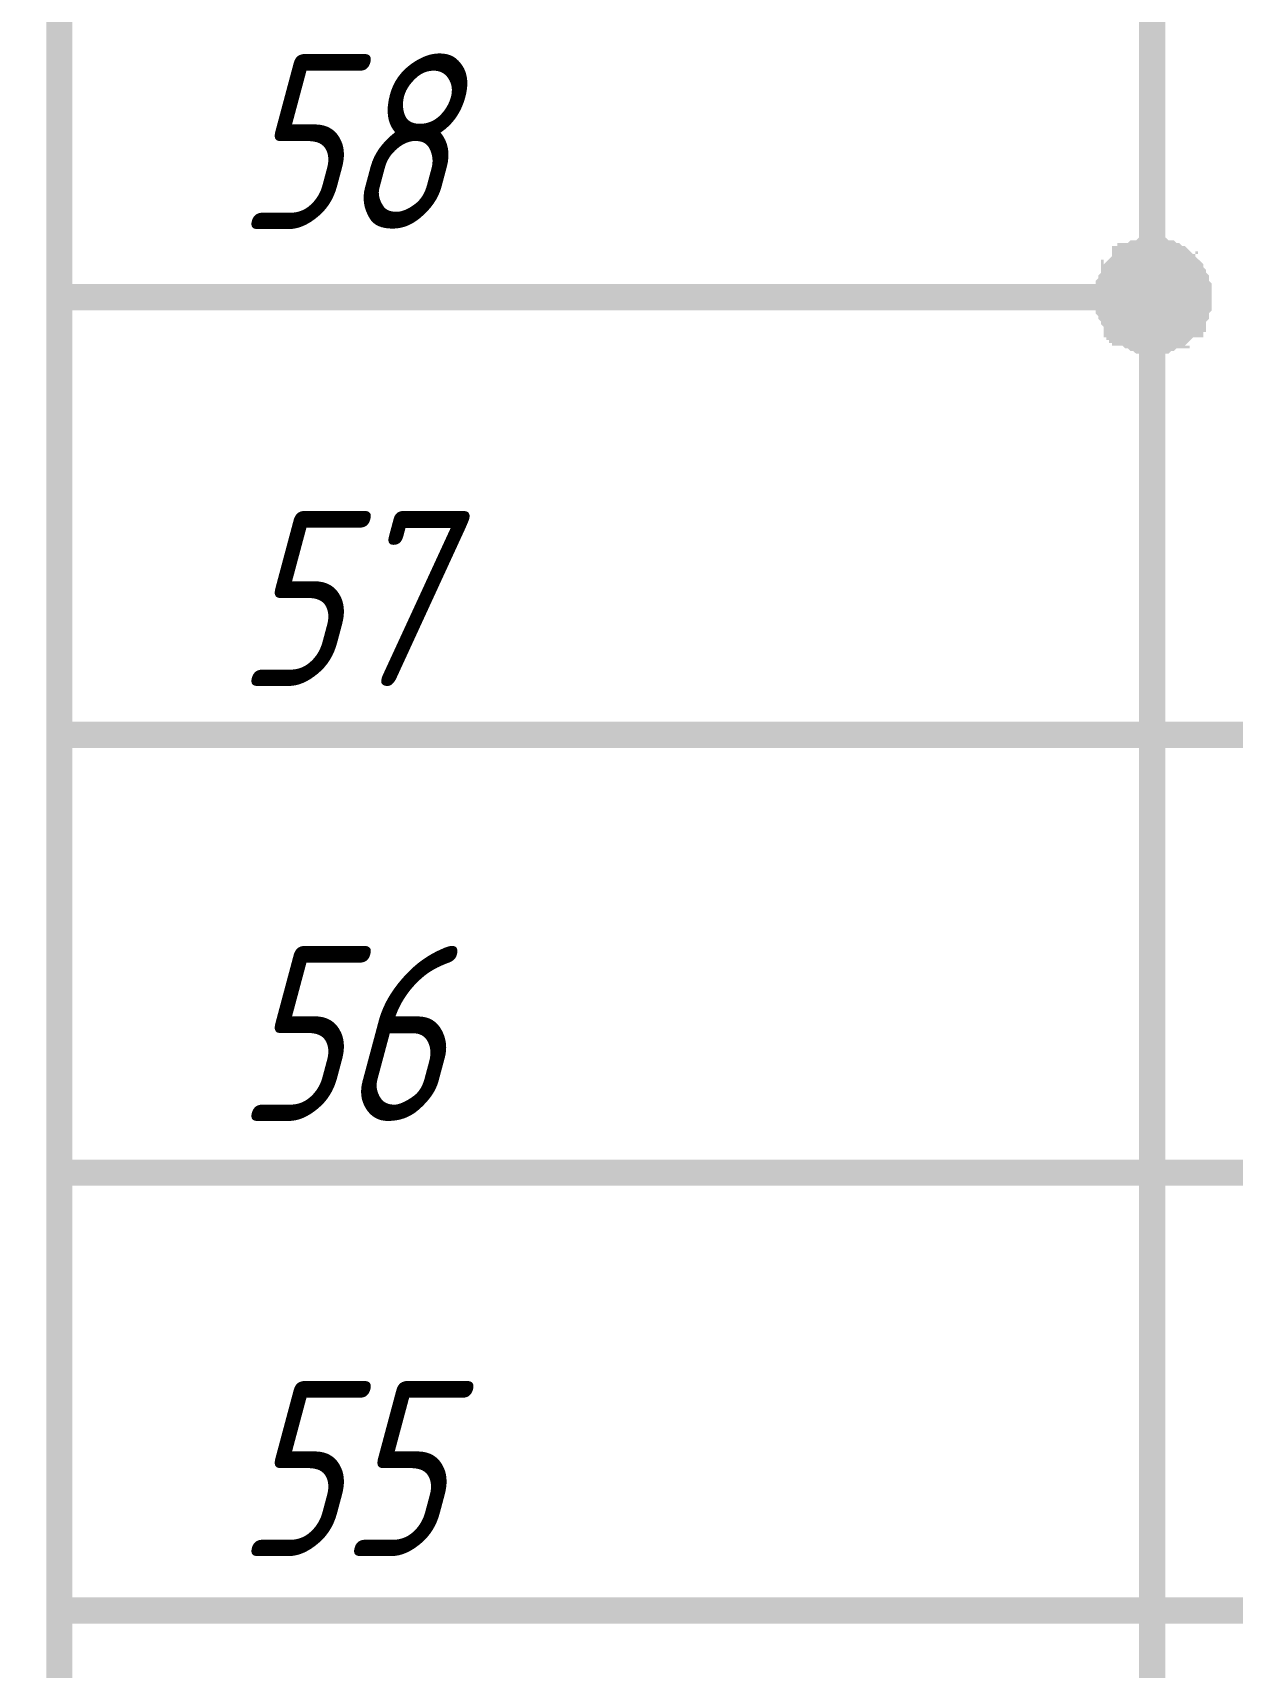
# Paper-space layout 'Layout1' of a CAD drawing. Extents: x -1 to 840, y -1 to 593.
# Drawn here: x 642.91 to 656.61, y 425.33 to 444 of the extents above; entities that cross this region are included whole.
import ezdxf

# ---------------------------------------------------------------- set-up
doc = ezdxf.new("R2010")
doc.units = 0
doc.header["$MEASUREMENT"] = 0
doc.layers.add('Sheet', color=255, linetype='CONTINUOUS')
doc.styles.add('GOST type A0', font='', dxfattribs={"oblique": 15, "height": 3.5})
doc.styles.get('GOST type A0').set_extended_font_data('GOST type A')

psp = doc.layouts.get("Layout1")

# ---------------------------------------------------------------- linework, layer by layer
at = {"layer": 'Sheet', "color": 7, "const_width": 0.3}
psp.add_lwpolyline([(585.728, 496.002), (643.213, 496.002), (643.213, 321.002), (585.728, 321.002), (585.728, 496.002)], close=True, dxfattribs=at)
at = {"layer": 'Sheet', "color": 7}
for points, const_width in [([(645.698, 445.985), (655.698, 445.985), (655.698, 440.983)], 0.3), ([(655.201, 440.983), (655.201, 441.014), (655.201, 441.045), (655.201, 441.045), (655.201, 441.076), (655.201, 441.107), (655.232, 441.138), (655.232, 441.169), (655.232, 441.169), (655.263, 441.2), (655.263, 441.231), (655.263, 441.262), (655.294, 441.262), (655.294, 441.294), (655.325, 441.325), (655.325, 441.325), (655.356, 441.356), (655.356, 441.356), (655.387, 441.387), (655.387, 441.418), (655.418, 441.418), (655.449, 441.418), (655.449, 441.449), (655.48, 441.449), (655.511, 441.48), (655.511, 441.48), (655.542, 441.48), (655.574, 441.48), (655.605, 441.511), (655.636, 441.511), (655.636, 441.511), (655.667, 441.511), (655.698, 441.511)], 0.3), ([(655.201, 440.983), (655.201, 441.014), (655.201, 441.045), (655.201, 441.045), (655.201, 441.076), (655.201, 441.107), (655.232, 441.138), (655.232, 441.169), (655.232, 441.169), (655.263, 441.2), (655.263, 441.231), (655.263, 441.262), (655.294, 441.262), (655.294, 441.294), (655.325, 441.325), (655.325, 441.325), (655.356, 441.356), (655.356, 441.356), (655.387, 441.387), (655.387, 441.418), (655.418, 441.418), (655.449, 441.418), (655.449, 441.449), (655.48, 441.449), (655.511, 441.48), (655.511, 441.48), (655.542, 441.48), (655.574, 441.48), (655.605, 441.511), (655.636, 441.511), (655.636, 441.511), (655.667, 441.511), (655.698, 441.511)], 0.3), ([(655.201, 440.983), (655.201, 441.014), (655.201, 441.045), (655.201, 441.045), (655.201, 441.076), (655.201, 441.107), (655.232, 441.138), (655.232, 441.169), (655.232, 441.169), (655.263, 441.2), (655.263, 441.231), (655.263, 441.262), (655.294, 441.262), (655.294, 441.294), (655.325, 441.325), (655.325, 441.325), (655.356, 441.356), (655.356, 441.356), (655.387, 441.387), (655.387, 441.418), (655.418, 441.418), (655.449, 441.418), (655.449, 441.449), (655.48, 441.449), (655.511, 441.48), (655.511, 441.48), (655.542, 441.48), (655.574, 441.48), (655.605, 441.511), (655.636, 441.511), (655.636, 441.511), (655.667, 441.511), (655.698, 441.511)], 0.3), ([(655.201, 440.983), (655.201, 441.014), (655.201, 441.045), (655.201, 441.045), (655.201, 441.076), (655.201, 441.107), (655.232, 441.138), (655.232, 441.169), (655.232, 441.169), (655.263, 441.2), (655.263, 441.231), (655.263, 441.262), (655.294, 441.262), (655.294, 441.294), (655.325, 441.325), (655.325, 441.325), (655.356, 441.356), (655.356, 441.356), (655.387, 441.387), (655.387, 441.418), (655.418, 441.418), (655.449, 441.418), (655.449, 441.449), (655.48, 441.449), (655.511, 441.48), (655.511, 441.48), (655.542, 441.48), (655.574, 441.48), (655.605, 441.511), (655.636, 441.511), (655.636, 441.511), (655.667, 441.511), (655.698, 441.511)], 0.3), ([(655.201, 440.983), (655.201, 441.014), (655.201, 441.045), (655.201, 441.045), (655.201, 441.076), (655.201, 441.107), (655.232, 441.138), (655.232, 441.169), (655.232, 441.169), (655.263, 441.2), (655.263, 441.231), (655.263, 441.262), (655.294, 441.262), (655.294, 441.294), (655.325, 441.325), (655.325, 441.325), (655.356, 441.356), (655.356, 441.356), (655.387, 441.387), (655.387, 441.418), (655.418, 441.418), (655.449, 441.418), (655.449, 441.449), (655.48, 441.449), (655.511, 441.48), (655.511, 441.48), (655.542, 441.48), (655.574, 441.48), (655.605, 441.511), (655.636, 441.511), (655.636, 441.511), (655.667, 441.511), (655.698, 441.511)], 0.0991), ([(655.201, 440.983), (655.201, 441.014), (655.201, 441.045), (655.201, 441.045), (655.201, 441.076), (655.201, 441.107), (655.232, 441.138), (655.232, 441.169), (655.232, 441.169), (655.263, 441.2), (655.263, 441.231), (655.263, 441.262), (655.294, 441.262), (655.294, 441.294), (655.325, 441.325), (655.325, 441.325), (655.356, 441.356), (655.356, 441.356), (655.387, 441.387), (655.387, 441.418), (655.418, 441.418), (655.449, 441.418), (655.449, 441.449), (655.48, 441.449), (655.511, 441.48), (655.511, 441.48), (655.542, 441.48), (655.574, 441.48), (655.605, 441.511), (655.636, 441.511), (655.636, 441.511), (655.667, 441.511), (655.698, 441.511)], 0.0991), ([(655.201, 440.983), (655.201, 441.014), (655.201, 441.045), (655.201, 441.045), (655.201, 441.076), (655.201, 441.107), (655.232, 441.138), (655.232, 441.169), (655.232, 441.169), (655.263, 441.2), (655.263, 441.231), (655.263, 441.262), (655.294, 441.262), (655.294, 441.294), (655.325, 441.325), (655.325, 441.325), (655.356, 441.356), (655.356, 441.356), (655.387, 441.387), (655.387, 441.418), (655.418, 441.418), (655.449, 441.418), (655.449, 441.449), (655.48, 441.449), (655.511, 441.48), (655.511, 441.48), (655.542, 441.48), (655.574, 441.48), (655.605, 441.511), (655.636, 441.511), (655.636, 441.511), (655.667, 441.511), (655.698, 441.511)], 0.0991), ([(655.201, 440.983), (655.201, 441.014), (655.201, 441.045), (655.201, 441.045), (655.201, 441.076), (655.201, 441.107), (655.232, 441.138), (655.232, 441.169), (655.232, 441.169), (655.263, 441.2), (655.263, 441.231), (655.263, 441.262), (655.294, 441.262), (655.294, 441.294), (655.325, 441.325), (655.325, 441.325), (655.356, 441.356), (655.356, 441.356), (655.387, 441.387), (655.387, 441.418), (655.418, 441.418), (655.449, 441.418), (655.449, 441.449), (655.48, 441.449), (655.511, 441.48), (655.511, 441.48), (655.542, 441.48), (655.574, 441.48), (655.605, 441.511), (655.636, 441.511), (655.636, 441.511), (655.667, 441.511), (655.698, 441.511)], 0.0991), ([(655.698, 441.511), (655.698, 441.511)], 0.3), ([(655.698, 441.511), (655.729, 441.511), (655.76, 441.511), (655.76, 441.511), (655.791, 441.511), (655.822, 441.48), (655.853, 441.48), (655.884, 441.48), (655.884, 441.48), (655.915, 441.449), (655.946, 441.449), (655.977, 441.418), (655.977, 441.418), (656.008, 441.418), (656.039, 441.387), (656.039, 441.356), (656.07, 441.356), (656.07, 441.325), (656.101, 441.325), (656.133, 441.294), (656.133, 441.262), (656.133, 441.262), (656.164, 441.231), (656.164, 441.2), (656.195, 441.169), (656.195, 441.169), (656.195, 441.138), (656.195, 441.107), (656.226, 441.076), (656.226, 441.045), (656.226, 441.045), (656.226, 441.014), (656.226, 440.983)], 0.3), ([(655.698, 441.511), (655.698, 441.511)], 0.3), ([(655.698, 441.511), (655.729, 441.511), (655.76, 441.511), (655.76, 441.511), (655.791, 441.511), (655.822, 441.48), (655.853, 441.48), (655.884, 441.48), (655.884, 441.48), (655.915, 441.449), (655.946, 441.449), (655.977, 441.418), (655.977, 441.418), (656.008, 441.418), (656.039, 441.387), (656.039, 441.356), (656.07, 441.356), (656.07, 441.325), (656.101, 441.325), (656.133, 441.294), (656.133, 441.262), (656.133, 441.262), (656.164, 441.231), (656.164, 441.2), (656.195, 441.169), (656.195, 441.169), (656.195, 441.138), (656.195, 441.107), (656.226, 441.076), (656.226, 441.045), (656.226, 441.045), (656.226, 441.014), (656.226, 440.983)], 0.3), ([(655.698, 441.511), (655.698, 441.511)], 0.3), ([(655.698, 441.511), (655.729, 441.511), (655.76, 441.511), (655.76, 441.511), (655.791, 441.511), (655.822, 441.48), (655.853, 441.48), (655.884, 441.48), (655.884, 441.48), (655.915, 441.449), (655.946, 441.449), (655.977, 441.418), (655.977, 441.418), (656.008, 441.418), (656.039, 441.387), (656.039, 441.356), (656.07, 441.356), (656.07, 441.325), (656.101, 441.325), (656.133, 441.294), (656.133, 441.262), (656.133, 441.262), (656.164, 441.231), (656.164, 441.2), (656.195, 441.169), (656.195, 441.169), (656.195, 441.138), (656.195, 441.107), (656.226, 441.076), (656.226, 441.045), (656.226, 441.045), (656.226, 441.014), (656.226, 440.983)], 0.3), ([(655.698, 441.511), (655.698, 441.511)], 0.3), ([(655.698, 441.511), (655.729, 441.511), (655.76, 441.511), (655.76, 441.511), (655.791, 441.511), (655.822, 441.48), (655.853, 441.48), (655.884, 441.48), (655.884, 441.48), (655.915, 441.449), (655.946, 441.449), (655.977, 441.418), (655.977, 441.418), (656.008, 441.418), (656.039, 441.387), (656.039, 441.356), (656.07, 441.356), (656.07, 441.325), (656.101, 441.325), (656.133, 441.294), (656.133, 441.262), (656.133, 441.262), (656.164, 441.231), (656.164, 441.2), (656.195, 441.169), (656.195, 441.169), (656.195, 441.138), (656.195, 441.107), (656.226, 441.076), (656.226, 441.045), (656.226, 441.045), (656.226, 441.014), (656.226, 440.983)], 0.3), ([(655.698, 441.511), (655.698, 441.511)], 0.0991), ([(655.698, 441.511), (655.729, 441.511), (655.76, 441.511), (655.76, 441.511), (655.791, 441.511), (655.822, 441.48), (655.853, 441.48), (655.884, 441.48), (655.884, 441.48), (655.915, 441.449), (655.946, 441.449), (655.977, 441.418), (655.977, 441.418), (656.008, 441.418), (656.039, 441.387), (656.039, 441.356), (656.07, 441.356), (656.07, 441.325), (656.101, 441.325), (656.133, 441.294), (656.133, 441.262), (656.133, 441.262), (656.164, 441.231), (656.164, 441.2), (656.195, 441.169), (656.195, 441.169), (656.195, 441.138), (656.195, 441.107), (656.226, 441.076), (656.226, 441.045), (656.226, 441.045), (656.226, 441.014), (656.226, 440.983)], 0.0991), ([(655.698, 441.511), (655.698, 441.511)], 0.0991), ([(655.698, 441.511), (655.729, 441.511), (655.76, 441.511), (655.76, 441.511), (655.791, 441.511), (655.822, 441.48), (655.853, 441.48), (655.884, 441.48), (655.884, 441.48), (655.915, 441.449), (655.946, 441.449), (655.977, 441.418), (655.977, 441.418), (656.008, 441.418), (656.039, 441.387), (656.039, 441.356), (656.07, 441.356), (656.07, 441.325), (656.101, 441.325), (656.133, 441.294), (656.133, 441.262), (656.133, 441.262), (656.164, 441.231), (656.164, 441.2), (656.195, 441.169), (656.195, 441.169), (656.195, 441.138), (656.195, 441.107), (656.226, 441.076), (656.226, 441.045), (656.226, 441.045), (656.226, 441.014), (656.226, 440.983)], 0.0991), ([(655.698, 441.511), (655.698, 441.511)], 0.0991), ([(655.698, 441.511), (655.729, 441.511), (655.76, 441.511), (655.76, 441.511), (655.791, 441.511), (655.822, 441.48), (655.853, 441.48), (655.884, 441.48), (655.884, 441.48), (655.915, 441.449), (655.946, 441.449), (655.977, 441.418), (655.977, 441.418), (656.008, 441.418), (656.039, 441.387), (656.039, 441.356), (656.07, 441.356), (656.07, 441.325), (656.101, 441.325), (656.133, 441.294), (656.133, 441.262), (656.133, 441.262), (656.164, 441.231), (656.164, 441.2), (656.195, 441.169), (656.195, 441.169), (656.195, 441.138), (656.195, 441.107), (656.226, 441.076), (656.226, 441.045), (656.226, 441.045), (656.226, 441.014), (656.226, 440.983)], 0.0991), ([(655.698, 441.511), (655.698, 441.511)], 0.0991), ([(655.698, 441.511), (655.729, 441.511), (655.76, 441.511), (655.76, 441.511), (655.791, 441.511), (655.822, 441.48), (655.853, 441.48), (655.884, 441.48), (655.884, 441.48), (655.915, 441.449), (655.946, 441.449), (655.977, 441.418), (655.977, 441.418), (656.008, 441.418), (656.039, 441.387), (656.039, 441.356), (656.07, 441.356), (656.07, 441.325), (656.101, 441.325), (656.133, 441.294), (656.133, 441.262), (656.133, 441.262), (656.164, 441.231), (656.164, 441.2), (656.195, 441.169), (656.195, 441.169), (656.195, 441.138), (656.195, 441.107), (656.226, 441.076), (656.226, 441.045), (656.226, 441.045), (656.226, 441.014), (656.226, 440.983)], 0.0991), ([(643.213, 440.983), (645.698, 440.983)], 0.3), ([(645.698, 440.983), (648.244, 440.983), (648.244, 440.983), (655.698, 440.983), (655.698, 420.976)], 0.3), ([(655.698, 440.486), (655.667, 440.486), (655.636, 440.486), (655.636, 440.486), (655.605, 440.486), (655.574, 440.486), (655.542, 440.517), (655.511, 440.517), (655.511, 440.517), (655.48, 440.548), (655.449, 440.548), (655.449, 440.548), (655.418, 440.579), (655.387, 440.579), (655.387, 440.61), (655.356, 440.61), (655.356, 440.641), (655.325, 440.641), (655.325, 440.672), (655.294, 440.672), (655.294, 440.703), (655.263, 440.734), (655.263, 440.734), (655.263, 440.765), (655.232, 440.796), (655.232, 440.796), (655.232, 440.828), (655.201, 440.859), (655.201, 440.89), (655.201, 440.921), (655.201, 440.921), (655.201, 440.952), (655.201, 440.983)], 0.3), ([(655.201, 440.983), (655.201, 440.983)], 0.3), ([(655.698, 440.486), (655.667, 440.486), (655.636, 440.486), (655.636, 440.486), (655.605, 440.486), (655.574, 440.486), (655.542, 440.517), (655.511, 440.517), (655.511, 440.517), (655.48, 440.548), (655.449, 440.548), (655.449, 440.548), (655.418, 440.579), (655.387, 440.579), (655.387, 440.61), (655.356, 440.61), (655.356, 440.641), (655.325, 440.641), (655.325, 440.672), (655.294, 440.672), (655.294, 440.703), (655.263, 440.734), (655.263, 440.734), (655.263, 440.765), (655.232, 440.796), (655.232, 440.796), (655.232, 440.828), (655.201, 440.859), (655.201, 440.89), (655.201, 440.921), (655.201, 440.921), (655.201, 440.952), (655.201, 440.983)], 0.3), ([(655.201, 440.983), (655.201, 440.983)], 0.3), ([(655.698, 440.486), (655.667, 440.486), (655.636, 440.486), (655.636, 440.486), (655.605, 440.486), (655.574, 440.486), (655.542, 440.517), (655.511, 440.517), (655.511, 440.517), (655.48, 440.548), (655.449, 440.548), (655.449, 440.548), (655.418, 440.579), (655.387, 440.579), (655.387, 440.61), (655.356, 440.61), (655.356, 440.641), (655.325, 440.641), (655.325, 440.672), (655.294, 440.672), (655.294, 440.703), (655.263, 440.734), (655.263, 440.734), (655.263, 440.765), (655.232, 440.796), (655.232, 440.796), (655.232, 440.828), (655.201, 440.859), (655.201, 440.89), (655.201, 440.921), (655.201, 440.921), (655.201, 440.952), (655.201, 440.983)], 0.3), ([(655.201, 440.983), (655.201, 440.983)], 0.3), ([(655.698, 440.486), (655.667, 440.486), (655.636, 440.486), (655.636, 440.486), (655.605, 440.486), (655.574, 440.486), (655.542, 440.517), (655.511, 440.517), (655.511, 440.517), (655.48, 440.548), (655.449, 440.548), (655.449, 440.548), (655.418, 440.579), (655.387, 440.579), (655.387, 440.61), (655.356, 440.61), (655.356, 440.641), (655.325, 440.641), (655.325, 440.672), (655.294, 440.672), (655.294, 440.703), (655.263, 440.734), (655.263, 440.734), (655.263, 440.765), (655.232, 440.796), (655.232, 440.796), (655.232, 440.828), (655.201, 440.859), (655.201, 440.89), (655.201, 440.921), (655.201, 440.921), (655.201, 440.952), (655.201, 440.983)], 0.3), ([(655.201, 440.983), (655.201, 440.983)], 0.3), ([(656.226, 440.983), (656.226, 440.952), (656.226, 440.921), (656.226, 440.921), (656.226, 440.89), (656.195, 440.859), (656.195, 440.828), (656.195, 440.796), (656.195, 440.796), (656.164, 440.765), (656.164, 440.734), (656.133, 440.734), (656.133, 440.703), (656.133, 440.672), (656.101, 440.672), (656.07, 440.641), (656.07, 440.641), (656.039, 440.61), (656.039, 440.61), (656.008, 440.579), (655.977, 440.579), (655.977, 440.548), (655.946, 440.548), (655.915, 440.548), (655.884, 440.517), (655.884, 440.517), (655.853, 440.517), (655.822, 440.486), (655.791, 440.486), (655.76, 440.486), (655.76, 440.486), (655.729, 440.486), (655.698, 440.486)], 0.3), ([(656.226, 440.983), (656.226, 440.952), (656.226, 440.921), (656.226, 440.921), (656.226, 440.89), (656.195, 440.859), (656.195, 440.828), (656.195, 440.796), (656.195, 440.796), (656.164, 440.765), (656.164, 440.734), (656.133, 440.734), (656.133, 440.703), (656.133, 440.672), (656.101, 440.672), (656.07, 440.641), (656.07, 440.641), (656.039, 440.61), (656.039, 440.61), (656.008, 440.579), (655.977, 440.579), (655.977, 440.548), (655.946, 440.548), (655.915, 440.548), (655.884, 440.517), (655.884, 440.517), (655.853, 440.517), (655.822, 440.486), (655.791, 440.486), (655.76, 440.486), (655.76, 440.486), (655.729, 440.486), (655.698, 440.486)], 0.3), ([(656.226, 440.983), (656.226, 440.952), (656.226, 440.921), (656.226, 440.921), (656.226, 440.89), (656.195, 440.859), (656.195, 440.828), (656.195, 440.796), (656.195, 440.796), (656.164, 440.765), (656.164, 440.734), (656.133, 440.734), (656.133, 440.703), (656.133, 440.672), (656.101, 440.672), (656.07, 440.641), (656.07, 440.641), (656.039, 440.61), (656.039, 440.61), (656.008, 440.579), (655.977, 440.579), (655.977, 440.548), (655.946, 440.548), (655.915, 440.548), (655.884, 440.517), (655.884, 440.517), (655.853, 440.517), (655.822, 440.486), (655.791, 440.486), (655.76, 440.486), (655.76, 440.486), (655.729, 440.486), (655.698, 440.486)], 0.3), ([(656.226, 440.983), (656.226, 440.952), (656.226, 440.921), (656.226, 440.921), (656.226, 440.89), (656.195, 440.859), (656.195, 440.828), (656.195, 440.796), (656.195, 440.796), (656.164, 440.765), (656.164, 440.734), (656.133, 440.734), (656.133, 440.703), (656.133, 440.672), (656.101, 440.672), (656.07, 440.641), (656.07, 440.641), (656.039, 440.61), (656.039, 440.61), (656.008, 440.579), (655.977, 440.579), (655.977, 440.548), (655.946, 440.548), (655.915, 440.548), (655.884, 440.517), (655.884, 440.517), (655.853, 440.517), (655.822, 440.486), (655.791, 440.486), (655.76, 440.486), (655.76, 440.486), (655.729, 440.486), (655.698, 440.486)], 0.3), ([(656.226, 440.983), (656.226, 440.983), (656.226, 440.983), (656.226, 440.983), (656.226, 440.983), (656.226, 440.983), (656.226, 440.983), (656.226, 440.983), (656.226, 440.983), (656.226, 440.983), (656.226, 440.983), (656.226, 440.983), (656.226, 440.983), (656.226, 440.983), (656.226, 440.983), (656.226, 440.983), (656.226, 440.983), (656.226, 440.983), (656.226, 440.983), (656.226, 440.983), (656.226, 440.983), (656.226, 440.983), (656.226, 440.983), (656.226, 440.983), (656.226, 440.983), (656.226, 440.983), (656.226, 440.983), (656.226, 440.983), (656.226, 440.983), (656.226, 440.983), (656.226, 440.983), (656.226, 440.983), (656.226, 440.983)], 0.3), ([(656.226, 440.983), (656.226, 440.983)], 0.3), ([(656.226, 440.983), (656.226, 440.983), (656.226, 440.983), (656.226, 440.983), (656.226, 440.983), (656.226, 440.983), (656.226, 440.983), (656.226, 440.983), (656.226, 440.983), (656.226, 440.983), (656.226, 440.983), (656.226, 440.983), (656.226, 440.983), (656.226, 440.983), (656.226, 440.983), (656.226, 440.983), (656.226, 440.983), (656.226, 440.983), (656.226, 440.983), (656.226, 440.983), (656.226, 440.983), (656.226, 440.983), (656.226, 440.983), (656.226, 440.983), (656.226, 440.983), (656.226, 440.983), (656.226, 440.983), (656.226, 440.983), (656.226, 440.983), (656.226, 440.983), (656.226, 440.983), (656.226, 440.983), (656.226, 440.983)], 0.3), ([(656.226, 440.983), (656.226, 440.983)], 0.3), ([(656.226, 440.983), (656.226, 440.983), (656.226, 440.983), (656.226, 440.983), (656.226, 440.983), (656.226, 440.983), (656.226, 440.983), (656.226, 440.983), (656.226, 440.983), (656.226, 440.983), (656.226, 440.983), (656.226, 440.983), (656.226, 440.983), (656.226, 440.983), (656.226, 440.983), (656.226, 440.983), (656.226, 440.983), (656.226, 440.983), (656.226, 440.983), (656.226, 440.983), (656.226, 440.983), (656.226, 440.983), (656.226, 440.983), (656.226, 440.983), (656.226, 440.983), (656.226, 440.983), (656.226, 440.983), (656.226, 440.983), (656.226, 440.983), (656.226, 440.983), (656.226, 440.983), (656.226, 440.983), (656.226, 440.983)], 0.3), ([(656.226, 440.983), (656.226, 440.983)], 0.3), ([(656.226, 440.983), (656.226, 440.983), (656.226, 440.983), (656.226, 440.983), (656.226, 440.983), (656.226, 440.983), (656.226, 440.983), (656.226, 440.983), (656.226, 440.983), (656.226, 440.983), (656.226, 440.983), (656.226, 440.983), (656.226, 440.983), (656.226, 440.983), (656.226, 440.983), (656.226, 440.983), (656.226, 440.983), (656.226, 440.983), (656.226, 440.983), (656.226, 440.983), (656.226, 440.983), (656.226, 440.983), (656.226, 440.983), (656.226, 440.983), (656.226, 440.983), (656.226, 440.983), (656.226, 440.983), (656.226, 440.983), (656.226, 440.983), (656.226, 440.983), (656.226, 440.983), (656.226, 440.983), (656.226, 440.983)], 0.3), ([(656.226, 440.983), (656.226, 440.983)], 0.3), ([(655.698, 440.486), (655.667, 440.486), (655.636, 440.486), (655.636, 440.486), (655.605, 440.486), (655.574, 440.486), (655.542, 440.517), (655.511, 440.517), (655.511, 440.517), (655.48, 440.548), (655.449, 440.548), (655.449, 440.548), (655.418, 440.579), (655.387, 440.579), (655.387, 440.61), (655.356, 440.61), (655.356, 440.641), (655.325, 440.641), (655.325, 440.672), (655.294, 440.672), (655.294, 440.703), (655.263, 440.734), (655.263, 440.734), (655.263, 440.765), (655.232, 440.796), (655.232, 440.796), (655.232, 440.828), (655.201, 440.859), (655.201, 440.89), (655.201, 440.921), (655.201, 440.921), (655.201, 440.952), (655.201, 440.983)], 0.0991), ([(655.201, 440.983), (655.201, 440.983)], 0.0991), ([(655.698, 440.486), (655.667, 440.486), (655.636, 440.486), (655.636, 440.486), (655.605, 440.486), (655.574, 440.486), (655.542, 440.517), (655.511, 440.517), (655.511, 440.517), (655.48, 440.548), (655.449, 440.548), (655.449, 440.548), (655.418, 440.579), (655.387, 440.579), (655.387, 440.61), (655.356, 440.61), (655.356, 440.641), (655.325, 440.641), (655.325, 440.672), (655.294, 440.672), (655.294, 440.703), (655.263, 440.734), (655.263, 440.734), (655.263, 440.765), (655.232, 440.796), (655.232, 440.796), (655.232, 440.828), (655.201, 440.859), (655.201, 440.89), (655.201, 440.921), (655.201, 440.921), (655.201, 440.952), (655.201, 440.983)], 0.0991), ([(655.201, 440.983), (655.201, 440.983)], 0.0991), ([(655.698, 440.486), (655.667, 440.486), (655.636, 440.486), (655.636, 440.486), (655.605, 440.486), (655.574, 440.486), (655.542, 440.517), (655.511, 440.517), (655.511, 440.517), (655.48, 440.548), (655.449, 440.548), (655.449, 440.548), (655.418, 440.579), (655.387, 440.579), (655.387, 440.61), (655.356, 440.61), (655.356, 440.641), (655.325, 440.641), (655.325, 440.672), (655.294, 440.672), (655.294, 440.703), (655.263, 440.734), (655.263, 440.734), (655.263, 440.765), (655.232, 440.796), (655.232, 440.796), (655.232, 440.828), (655.201, 440.859), (655.201, 440.89), (655.201, 440.921), (655.201, 440.921), (655.201, 440.952), (655.201, 440.983)], 0.0991), ([(655.201, 440.983), (655.201, 440.983)], 0.0991), ([(655.698, 440.486), (655.667, 440.486), (655.636, 440.486), (655.636, 440.486), (655.605, 440.486), (655.574, 440.486), (655.542, 440.517), (655.511, 440.517), (655.511, 440.517), (655.48, 440.548), (655.449, 440.548), (655.449, 440.548), (655.418, 440.579), (655.387, 440.579), (655.387, 440.61), (655.356, 440.61), (655.356, 440.641), (655.325, 440.641), (655.325, 440.672), (655.294, 440.672), (655.294, 440.703), (655.263, 440.734), (655.263, 440.734), (655.263, 440.765), (655.232, 440.796), (655.232, 440.796), (655.232, 440.828), (655.201, 440.859), (655.201, 440.89), (655.201, 440.921), (655.201, 440.921), (655.201, 440.952), (655.201, 440.983)], 0.0991), ([(655.201, 440.983), (655.201, 440.983)], 0.0991), ([(656.226, 440.983), (656.226, 440.952), (656.226, 440.921), (656.226, 440.921), (656.226, 440.89), (656.195, 440.859), (656.195, 440.828), (656.195, 440.796), (656.195, 440.796), (656.164, 440.765), (656.164, 440.734), (656.133, 440.734), (656.133, 440.703), (656.133, 440.672), (656.101, 440.672), (656.07, 440.641), (656.07, 440.641), (656.039, 440.61), (656.039, 440.61), (656.008, 440.579), (655.977, 440.579), (655.977, 440.548), (655.946, 440.548), (655.915, 440.548), (655.884, 440.517), (655.884, 440.517), (655.853, 440.517), (655.822, 440.486), (655.791, 440.486), (655.76, 440.486), (655.76, 440.486), (655.729, 440.486), (655.698, 440.486)], 0.0991), ([(656.226, 440.983), (656.226, 440.952), (656.226, 440.921), (656.226, 440.921), (656.226, 440.89), (656.195, 440.859), (656.195, 440.828), (656.195, 440.796), (656.195, 440.796), (656.164, 440.765), (656.164, 440.734), (656.133, 440.734), (656.133, 440.703), (656.133, 440.672), (656.101, 440.672), (656.07, 440.641), (656.07, 440.641), (656.039, 440.61), (656.039, 440.61), (656.008, 440.579), (655.977, 440.579), (655.977, 440.548), (655.946, 440.548), (655.915, 440.548), (655.884, 440.517), (655.884, 440.517), (655.853, 440.517), (655.822, 440.486), (655.791, 440.486), (655.76, 440.486), (655.76, 440.486), (655.729, 440.486), (655.698, 440.486)], 0.0991), ([(656.226, 440.983), (656.226, 440.952), (656.226, 440.921), (656.226, 440.921), (656.226, 440.89), (656.195, 440.859), (656.195, 440.828), (656.195, 440.796), (656.195, 440.796), (656.164, 440.765), (656.164, 440.734), (656.133, 440.734), (656.133, 440.703), (656.133, 440.672), (656.101, 440.672), (656.07, 440.641), (656.07, 440.641), (656.039, 440.61), (656.039, 440.61), (656.008, 440.579), (655.977, 440.579), (655.977, 440.548), (655.946, 440.548), (655.915, 440.548), (655.884, 440.517), (655.884, 440.517), (655.853, 440.517), (655.822, 440.486), (655.791, 440.486), (655.76, 440.486), (655.76, 440.486), (655.729, 440.486), (655.698, 440.486)], 0.0991), ([(656.226, 440.983), (656.226, 440.952), (656.226, 440.921), (656.226, 440.921), (656.226, 440.89), (656.195, 440.859), (656.195, 440.828), (656.195, 440.796), (656.195, 440.796), (656.164, 440.765), (656.164, 440.734), (656.133, 440.734), (656.133, 440.703), (656.133, 440.672), (656.101, 440.672), (656.07, 440.641), (656.07, 440.641), (656.039, 440.61), (656.039, 440.61), (656.008, 440.579), (655.977, 440.579), (655.977, 440.548), (655.946, 440.548), (655.915, 440.548), (655.884, 440.517), (655.884, 440.517), (655.853, 440.517), (655.822, 440.486), (655.791, 440.486), (655.76, 440.486), (655.76, 440.486), (655.729, 440.486), (655.698, 440.486)], 0.0991), ([(656.226, 440.983), (656.226, 440.983), (656.226, 440.983), (656.226, 440.983), (656.226, 440.983), (656.226, 440.983), (656.226, 440.983), (656.226, 440.983), (656.226, 440.983), (656.226, 440.983), (656.226, 440.983), (656.226, 440.983), (656.226, 440.983), (656.226, 440.983), (656.226, 440.983), (656.226, 440.983), (656.226, 440.983), (656.226, 440.983), (656.226, 440.983), (656.226, 440.983), (656.226, 440.983), (656.226, 440.983), (656.226, 440.983), (656.226, 440.983), (656.226, 440.983), (656.226, 440.983), (656.226, 440.983), (656.226, 440.983), (656.226, 440.983), (656.226, 440.983), (656.226, 440.983), (656.226, 440.983), (656.226, 440.983)], 0.0991), ([(656.226, 440.983), (656.226, 440.983)], 0.0991), ([(656.226, 440.983), (656.226, 440.983), (656.226, 440.983), (656.226, 440.983), (656.226, 440.983), (656.226, 440.983), (656.226, 440.983), (656.226, 440.983), (656.226, 440.983), (656.226, 440.983), (656.226, 440.983), (656.226, 440.983), (656.226, 440.983), (656.226, 440.983), (656.226, 440.983), (656.226, 440.983), (656.226, 440.983), (656.226, 440.983), (656.226, 440.983), (656.226, 440.983), (656.226, 440.983), (656.226, 440.983), (656.226, 440.983), (656.226, 440.983), (656.226, 440.983), (656.226, 440.983), (656.226, 440.983), (656.226, 440.983), (656.226, 440.983), (656.226, 440.983), (656.226, 440.983), (656.226, 440.983), (656.226, 440.983)], 0.0991), ([(656.226, 440.983), (656.226, 440.983)], 0.0991), ([(656.226, 440.983), (656.226, 440.983), (656.226, 440.983), (656.226, 440.983), (656.226, 440.983), (656.226, 440.983), (656.226, 440.983), (656.226, 440.983), (656.226, 440.983), (656.226, 440.983), (656.226, 440.983), (656.226, 440.983), (656.226, 440.983), (656.226, 440.983), (656.226, 440.983), (656.226, 440.983), (656.226, 440.983), (656.226, 440.983), (656.226, 440.983), (656.226, 440.983), (656.226, 440.983), (656.226, 440.983), (656.226, 440.983), (656.226, 440.983), (656.226, 440.983), (656.226, 440.983), (656.226, 440.983), (656.226, 440.983), (656.226, 440.983), (656.226, 440.983), (656.226, 440.983), (656.226, 440.983), (656.226, 440.983)], 0.0991), ([(656.226, 440.983), (656.226, 440.983)], 0.0991), ([(656.226, 440.983), (656.226, 440.983), (656.226, 440.983), (656.226, 440.983), (656.226, 440.983), (656.226, 440.983), (656.226, 440.983), (656.226, 440.983), (656.226, 440.983), (656.226, 440.983), (656.226, 440.983), (656.226, 440.983), (656.226, 440.983), (656.226, 440.983), (656.226, 440.983), (656.226, 440.983), (656.226, 440.983), (656.226, 440.983), (656.226, 440.983), (656.226, 440.983), (656.226, 440.983), (656.226, 440.983), (656.226, 440.983), (656.226, 440.983), (656.226, 440.983), (656.226, 440.983), (656.226, 440.983), (656.226, 440.983), (656.226, 440.983), (656.226, 440.983), (656.226, 440.983), (656.226, 440.983), (656.226, 440.983)], 0.0991), ([(656.226, 440.983), (656.226, 440.983)], 0.0991), ([(643.213, 435.981), (645.698, 435.981)], 0.3), ([(645.698, 435.981), (665.698, 435.981)], 0.3), ([(645.698, 425.978), (665.698, 425.978), (665.698, 430.979), (665.698, 435.981)], 0.3), ([(643.213, 430.979), (645.698, 430.979)], 0.3), ([(645.698, 430.979), (665.698, 430.979)], 0.3), ([(643.213, 425.978), (645.698, 425.978)], 0.3)]:
    psp.add_lwpolyline(points, dxfattribs=dict(at, const_width=const_width))
at = {"layer": 'Sheet', "color": 7, "const_width": 0.508}
psp.add_lwpolyline([(655.517, 441.003, 1), (656.025, 441.003, 1)], format="xyb", close=True, dxfattribs=at)

# ---------------------------------------------------------------- texts
at = {"layer": 'Sheet', "color": 7, "style": 'GOST type A0', "oblique": 15}
for s, p in [('58', (645.232, 441.76)), ('57', (645.232, 436.54)), ('56', (645.232, 431.57)), ('55', (645.232, 426.599))]:
    psp.add_text(s, height=2, dxfattribs=at).set_placement(p)

doc.saveas('drawing.dxf')
